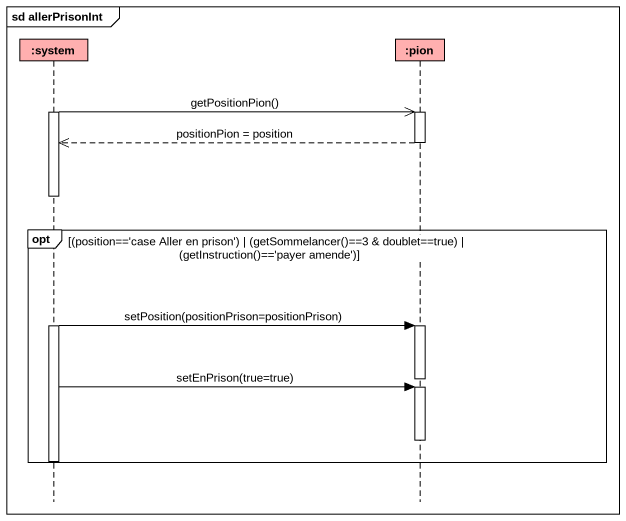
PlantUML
@startuml
mainframe sd allerPrisonInt
hide footbox
participant ":system" as system #FFAFAF
participant ":pion" as pion #FFAFAF

activate system
system ->> pion : getPositionPion()
activate pion
pion -->> system : positionPion = position
deactivate pion
opt (position=='case Aller en prison') | (getSommelancer()==3 & doublet==true) | (getInstruction()=='payer amende')
  system -> pion : setPosition(positionPrison=positionPrison)
  activate pion
  deactivate pion
  system -> pion : setEnPrison(true=true)
  activate pion
  deactivate pion
  deactivate system
end
@enduml
